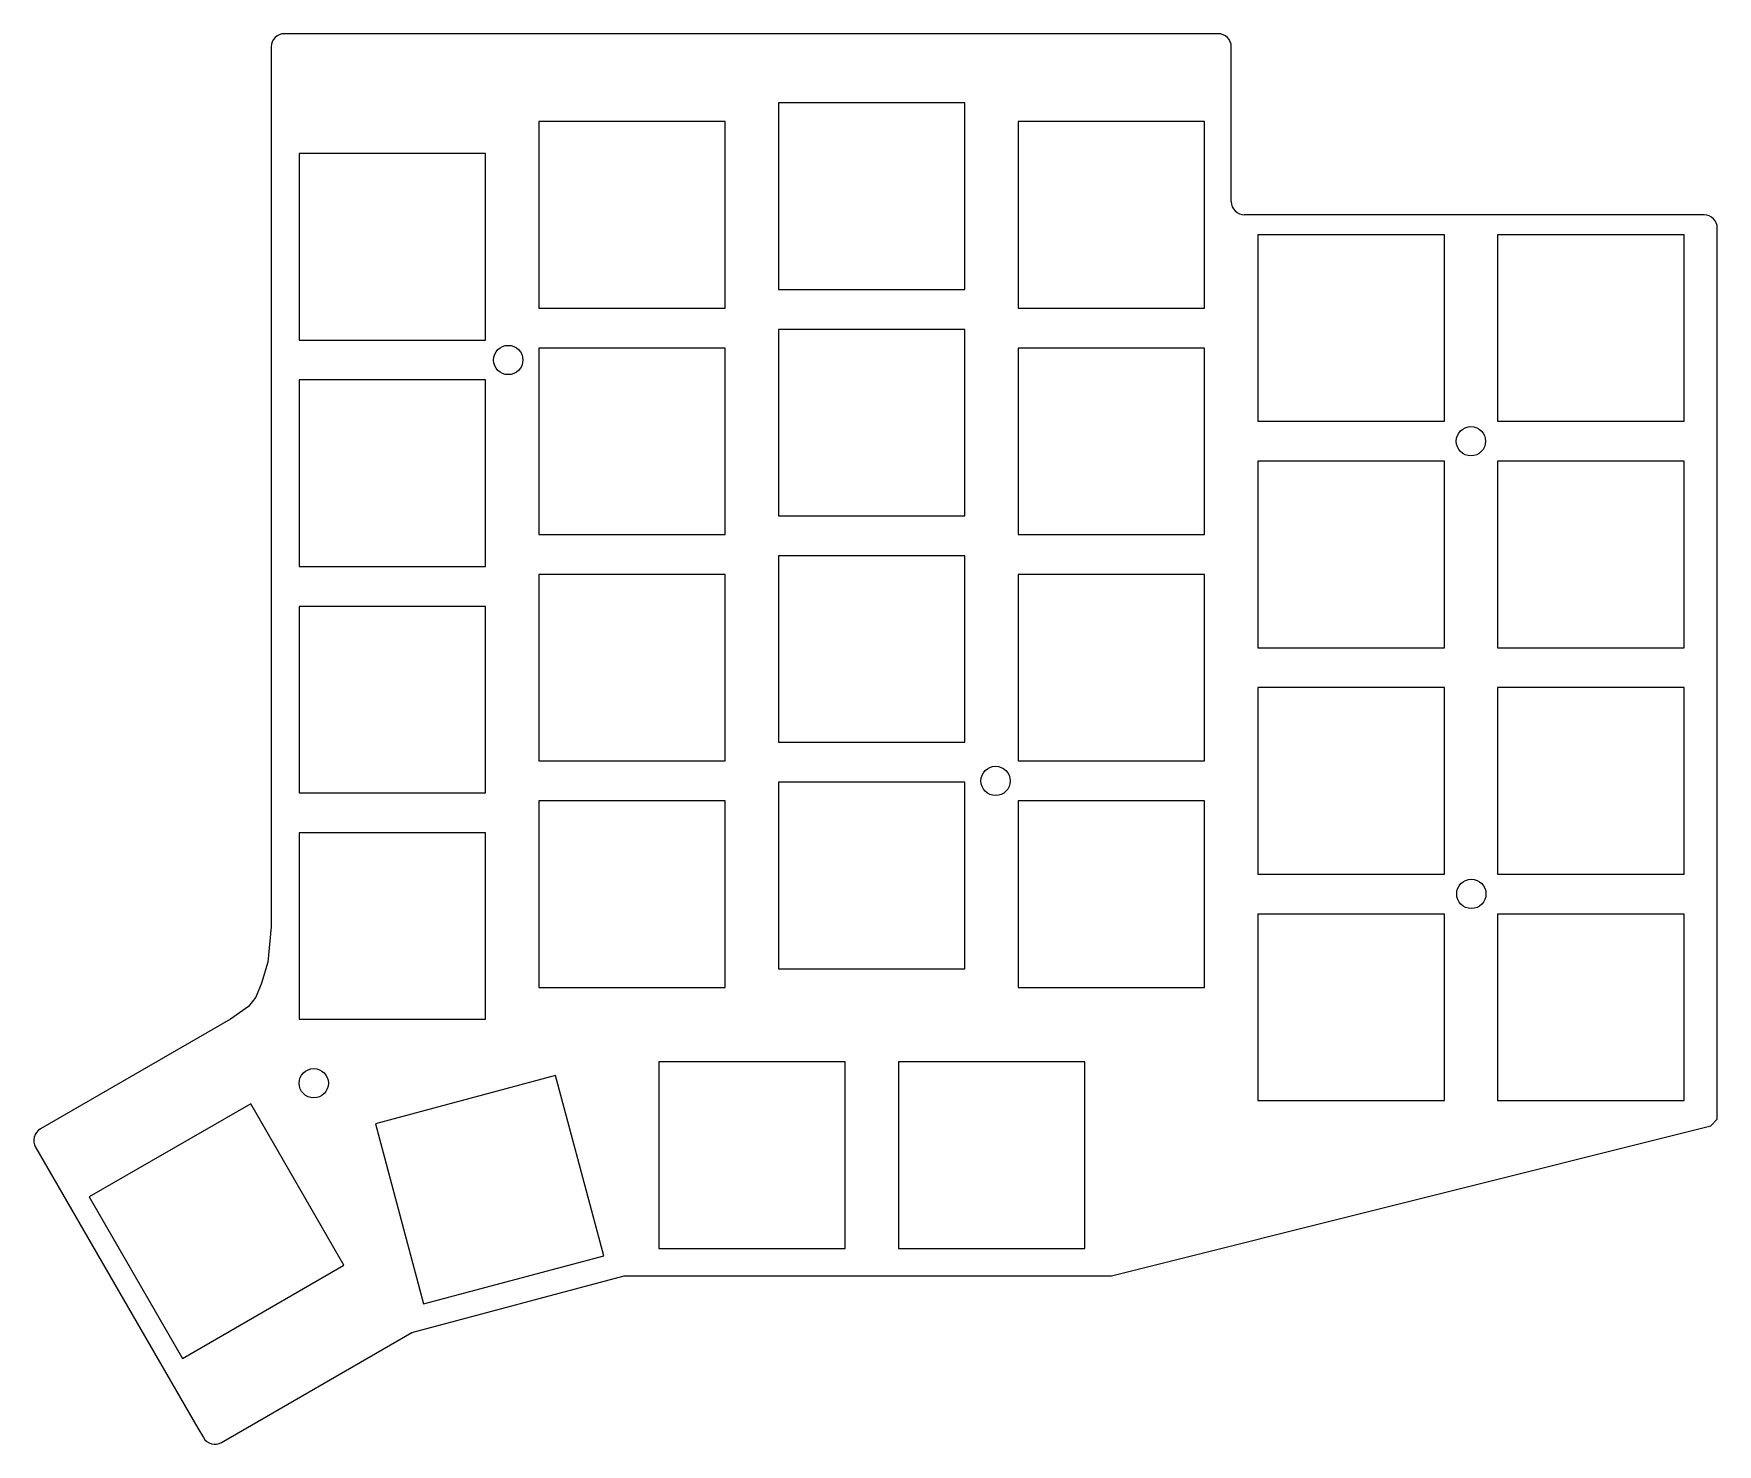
# Model space of a CAD drawing. Extents: x -63 to 63, y -53 to 53.
import ezdxf

# ---------------------------------------------------------------- set-up
doc = ezdxf.new("R2010")
doc.units = 0
doc.layers.add('Shape2DView', color=7, linetype='CONTINUOUS')

msp = doc.modelspace()

# ---------------------------------------------------------------- linework, layer by layer
at = {"layer": 'Shape2DView'}
for p, q in [((-45.383, 51.9551), (-45.383, -1.24489)), ((-41.933, 52.9551), (-44.383, 52.9551)), ((-30.883, 52.9551), (-41.933, 52.9551)), ((25.717, 52.9551), (-30.883, 52.9551)), ((26.717, 40.3551), (26.717, 51.9551)), ((6.71702, 47.7551), (-7.28298, 47.7551)), ((-7.28298, 47.7551), (-7.28298, 33.7551)), ((6.71702, 33.7551), (6.71702, 47.7551)), ((-25.283, 46.3551), (-25.283, 32.3551)), ((-11.283, 46.3551), (-25.283, 46.3551)), ((-11.283, 32.3551), (-11.283, 46.3551)), ((10.717, 46.3551), (10.717, 32.3551)), ((24.717, 46.3551), (10.717, 46.3551)), ((24.717, 32.3551), (24.717, 46.3551)), ((-43.283, 43.9551), (-43.283, 29.9551)), ((-29.283, 43.9551), (-43.283, 43.9551)), ((-29.283, 29.9551), (-29.283, 43.9551)), ((30.817, 39.3551), (27.717, 39.3551)), ((62.217, 39.3551), (30.817, 39.3551)), ((63.217, -28.5449), (63.217, 38.3551)), ((28.717, 37.8551), (28.717, 23.8551)), ((42.717, 37.8551), (28.717, 37.8551)), ((42.717, 23.8551), (42.717, 37.8551)), ((46.717, 37.8551), (46.717, 23.8551)), ((60.717, 37.8551), (46.717, 37.8551)), ((60.717, 23.8551), (60.717, 37.8551)), ((-7.28298, 33.7551), (6.71702, 33.7551)), ((-25.283, 32.3551), (-11.283, 32.3551)), ((10.717, 32.3551), (24.717, 32.3551)), ((-7.28298, 30.7551), (-7.28298, 16.7551)), ((6.71702, 30.7551), (-7.28298, 30.7551)), ((6.71702, 16.7551), (6.71702, 30.7551)), ((-43.283, 29.9551), (-29.283, 29.9551)), ((-25.283, 29.3551), (-25.283, 15.3551)), ((-11.283, 29.3551), (-25.283, 29.3551)), ((-11.283, 15.3551), (-11.283, 29.3551)), ((24.717, 29.3551), (10.717, 29.3551)), ((10.717, 29.3551), (10.717, 15.3551)), ((24.717, 15.3551), (24.717, 29.3551)), ((-43.283, 26.9551), (-43.283, 12.9551)), ((-29.283, 26.9551), (-43.283, 26.9551)), ((-29.283, 12.9551), (-29.283, 26.9551)), ((28.717, 23.8551), (42.717, 23.8551)), ((46.717, 23.8551), (60.717, 23.8551)), ((28.717, 20.8551), (28.717, 6.85511)), ((42.717, 20.8551), (28.717, 20.8551)), ((42.717, 6.85511), (42.717, 20.8551)), ((46.717, 20.8551), (46.717, 6.85511)), ((60.717, 20.8551), (46.717, 20.8551)), ((60.717, 6.85511), (60.717, 20.8551)), ((-7.28298, 16.7551), (6.71702, 16.7551)), ((-25.283, 15.3551), (-11.283, 15.3551)), ((10.717, 15.3551), (24.717, 15.3551)), ((-43.283, 12.9551), (-29.283, 12.9551)), ((-7.28298, 13.7551), (-7.28298, -0.24489)), ((6.71702, 13.7551), (-7.28298, 13.7551)), ((6.71702, -0.24489), (6.71702, 13.7551)), ((-11.283, 12.3551), (-25.283, 12.3551)), ((-25.283, 12.3551), (-25.283, -1.64489)), ((-11.283, -1.64489), (-11.283, 12.3551)), ((24.717, 12.3551), (10.717, 12.3551)), ((10.717, 12.3551), (10.717, -1.64489)), ((24.717, -1.64489), (24.717, 12.3551)), ((-43.283, 9.95511), (-43.283, -4.04489)), ((-29.283, 9.95511), (-43.283, 9.95511)), ((-29.283, -4.04489), (-29.283, 9.95511)), ((28.717, 6.85511), (42.717, 6.85511)), ((46.717, 6.85511), (60.717, 6.85511)), ((28.717, 3.85511), (28.717, -10.1449)), ((42.717, 3.85511), (28.717, 3.85511)), ((42.717, -10.1449), (42.717, 3.85511)), ((46.717, 3.85511), (46.717, -10.1449)), ((60.717, 3.85511), (46.717, 3.85511)), ((60.717, -10.1449), (60.717, 3.85511)), ((-45.383, -1.24489), (-45.383, -10.1449)), ((-7.28298, -0.24489), (6.71702, -0.24489)), ((-25.283, -1.64489), (-11.283, -1.64489)), ((10.717, -1.64489), (24.717, -1.64489)), ((-7.28298, -3.24489), (-7.28298, -17.2449)), ((6.71702, -3.24489), (-7.28298, -3.24489)), ((6.71702, -17.2449), (6.71702, -3.24489)), ((-43.283, -4.04489), (-29.283, -4.04489)), ((-25.283, -4.64489), (-25.283, -18.6449)), ((-11.283, -4.64489), (-25.283, -4.64489)), ((-11.283, -18.6449), (-11.283, -4.64489)), ((10.717, -4.64489), (10.717, -18.6449)), ((24.717, -4.64489), (10.717, -4.64489)), ((24.717, -18.6449), (24.717, -4.64489)), ((-29.283, -7.04489), (-43.283, -7.04489)), ((-43.283, -7.04489), (-43.283, -21.0449)), ((-29.283, -21.0449), (-29.283, -7.04489)), ((-45.383, -10.1449), (-45.383, -14.1049)), ((28.717, -10.1449), (42.717, -10.1449)), ((46.717, -10.1449), (60.717, -10.1449)), ((42.717, -13.1449), (28.717, -13.1449)), ((28.717, -13.1449), (28.717, -27.1449)), ((42.717, -27.1449), (42.717, -13.1449)), ((46.717, -13.1449), (46.717, -27.1449)), ((60.717, -13.1449), (46.717, -13.1449)), ((60.717, -27.1449), (60.717, -13.1449)), ((-45.383, -14.1049), (-45.643, -16.7449)), ((-45.643, -16.7449), (-46.103, -18.3349)), ((-7.28298, -17.2449), (6.71702, -17.2449)), ((-46.103, -18.3349), (-46.523, -19.3849)), ((-25.283, -18.6449), (-11.283, -18.6449)), ((10.717, -18.6449), (24.717, -18.6449)), ((-47.073, -20.0949), (-48.4245, -21.0266)), ((-46.523, -19.3849), (-47.073, -20.0949)), ((-48.4245, -21.0266), (-62.7168, -29.2782)), ((-43.283, -21.0449), (-29.283, -21.0449)), ((-24.0332, -25.2717), (-37.5562, -28.8951)), ((-20.4098, -38.7946), (-24.0332, -25.2717)), ((-16.283, -24.2449), (-16.283, -38.2449)), ((-2.28298, -24.2449), (-16.283, -24.2449)), ((-2.28298, -38.2449), (-2.28298, -24.2449)), ((1.71702, -24.2449), (1.71702, -38.2449)), ((15.717, -24.2449), (1.71702, -24.2449)), ((15.717, -38.2449), (15.717, -24.2449)), ((-46.9208, -27.3827), (-59.0452, -34.3827)), ((-39.9208, -39.5071), (-46.9208, -27.3827)), ((28.717, -27.1449), (42.717, -27.1449)), ((46.717, -27.1449), (60.717, -27.1449)), ((-37.5562, -28.8951), (-33.9327, -42.4181)), ((17.717, -40.298), (62.717, -29.0449)), ((62.717, -29.0449), (63.217, -28.5449)), ((-63.083, -30.6449), (-50.883, -51.7449)), ((-59.0452, -34.3827), (-52.0452, -46.5071)), ((-33.9327, -42.4181), (-20.4098, -38.7946)), ((-16.283, -38.2449), (-2.28298, -38.2449)), ((1.71702, -38.2449), (15.717, -38.2449)), ((-52.0452, -46.5071), (-39.9208, -39.5071)), ((-34.814, -44.5694), (-18.873, -40.298)), ((-18.873, -40.298), (16.717, -40.298)), ((16.717, -40.298), (17.717, -40.298)), ((-49.1063, -52.8211), (-34.814, -44.5694)), ((-50.883, -51.7449), (-50.473, -52.4549))]:
    msp.add_line(p, q, dxfattribs=at)
for centre in [(-27.583, 28.4551), (44.717, 22.3551), (9.01702, -3.14489), (44.743, -11.6316), (-42.183, -25.8449)]:
    msp.add_circle(centre, 1.1, dxfattribs=at)
for centre, radius, start, end in [((-44.383, 51.9551), 1, 90, 180), ((25.717, 51.9551), 1, 0, 90), ((27.717, 40.3551), 1, 180, -90), ((62.217, 38.3551), 1, 0, 90), ((-62.2166, -30.1447), 1.00045, 120, -150), ((-49.6066, -51.9547), 1.00045, -150, -60)]:
    msp.add_arc(centre, radius, start, end, dxfattribs=at)

doc.saveas('drawing.dxf')
